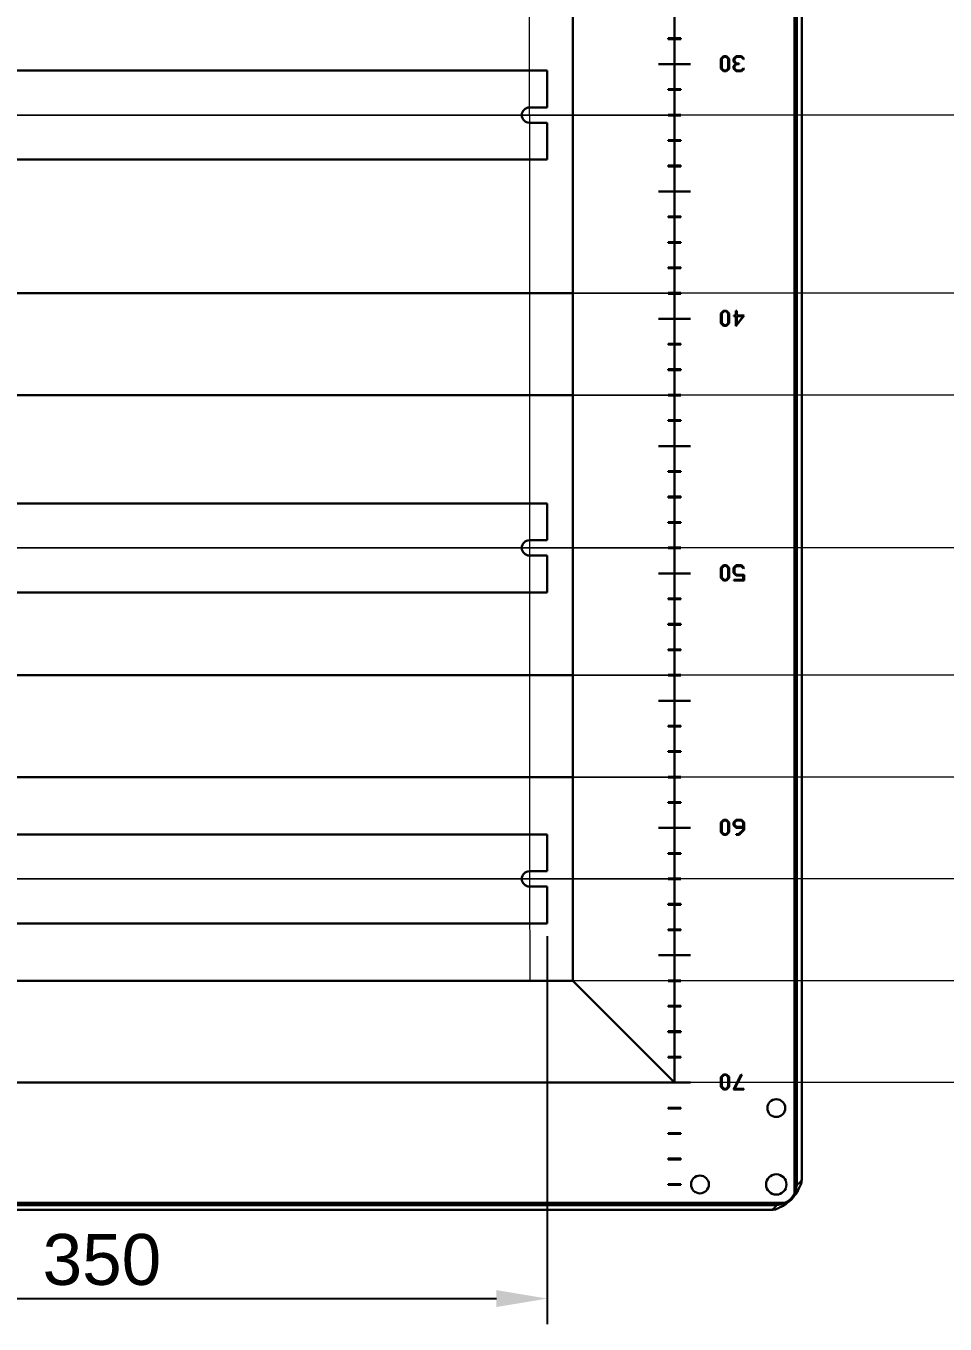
# Model space of a CAD drawing. Header units: millimetres. Extents: x 0 to 53000, y -591 to 24400.
# Drawn here: x 14589 to 14950, y 2377 to 2887 of the extents above; entities that cross this region are included whole.
import ezdxf

# ---------------------------------------------------------------- set-up
doc = ezdxf.new("R2010")
doc.units = ezdxf.units.MM
doc.layers.add('КК перф 40х60', color=6, linetype='Continuous', lineweight=30)
doc.layers.add('Основная', color=7, linetype='Continuous', lineweight=30)
doc.layers.add('Привязки', color=2, linetype='Continuous', lineweight=0, plot=False, transparency=0.8)
doc.layers.add('размеры', color=3, linetype='Continuous')
doc.styles.get("Standard").update_dxf_attribs({"font": 'arial.ttf'})
doc.dimstyles.new('ISO2', dxfattribs={"dimtxt": 20, "dimasz": 20, "dimexe": 10, "dimexo": 5, "dimgap": 5, "dimtad": 1, "dimdec": 4, "dimdsep": 46, "dimlunit": 6, "dimtxsty": 'Standard', "dimcen": 20, "dimadec": 0, "dimazin": 0, "dimtfac": 1, "dimtdec": 4, "dimtmove": 0, "dimatfit": 3, "dimfxl": 1, "dimtolj": 1, "dimtzin": 0, "dimarcsym": 0})

# ---------------------------------------------------------------- blocks, each defined once
blk = doc.blocks.new('*D431')
at = {"layer": 'Defpoints', "color": 0, "transparency": 16777216}
for p in [(14443.55, 2534.35), (14793.55, 2534.35), (14793.55, 2387.03)]:
    blk.add_point(p, dxfattribs=at)
at = {"layer": 'размеры', "color": 0, "lineweight": -2, "transparency": 16777216}
for p, q in [((14443.55, 2529.35), (14443.55, 2377.03)), ((14793.55, 2529.35), (14793.55, 2377.03)), ((14463.55, 2387.03), (14773.55, 2387.03))]:
    blk.add_line(p, q, dxfattribs=at)
at = {"layer": 'размеры', "color": 0, "transparency": 16777216}
for points in [[(14463.55, 2390.36), (14463.55, 2383.69), (14443.55, 2387.03)], [(14773.55, 2390.36), (14773.55, 2383.69), (14793.55, 2387.03)]]:
    blk.add_solid(points, dxfattribs=at)
at = {"layer": 'размеры', "color": 0, "transparency": 16777216, "insert": (14618.55, 2402.25), "char_height": 20, "attachment_point": 5}
blk.add_mtext('\\A1;350', dxfattribs=at)

msp = doc.modelspace()

# ---------------------------------------------------------------- linework, layer by layer
at = {"layer": 'КК перф 40х60'}
for p, q in [((14843.54715, 3121.84891), (14843.54715, 2471.8489)), ((14803.54715, 2511.84891), (14803.54715, 3081.84891)), ((14433.51416, 2781.8489), (14803.51417, 2781.84893)), ((14433.51417, 2741.8489), (14803.51417, 2741.84893)), ((14433.54715, 2631.84891), (14803.54715, 2631.84891)), ((14433.54715, 2591.84891), (14803.54715, 2591.84891)), ((14433.54715, 2511.8489), (14803.54715, 2511.8489)), ((14803.54715, 2511.84891), (14843.54715, 2471.8489)), ((14843.54715, 2471.8489), (14393.54715, 2471.8489))]:
    msp.add_line(p, q, dxfattribs=at)
at = {"layer": 'Основная', "linetype": 'Continuous'}
for p, q in [((14890.74714, 3166.17028), (14890.74714, 2427.52753)), ((14890.74714, 3166.17028), (14890.74714, 2427.52753)), ((14891.64714, 2431.71183), (14891.64714, 3161.98598)), ((14891.64714, 2431.71183), (14891.64714, 3161.98598)), ((14893.54716, 2433.63525), (14893.54716, 3160.06256)), ((14893.54716, 2433.63525), (14893.54716, 3160.06256)), ((14893.54716, 2433.94892), (14893.54716, 3159.74889)), ((14893.54716, 2433.94892), (14893.54716, 3159.74889)), ((14841.04715, 2881.99891), (14841.04715, 2881.6989)), ((14846.04716, 2881.99891), (14841.04715, 2881.99891)), ((14841.04715, 2881.6989), (14846.04716, 2881.6989)), ((14846.04716, 2881.6989), (14846.04716, 2881.99891)), ((14862.84159, 2874.95935), (14861.78167, 2873.91697)), ((14861.78167, 2873.91697), (14861.78167, 2870.09374)), ((14862.13497, 2873.87602), (14863.00186, 2874.74408)), ((14862.13497, 2870.17798), (14862.13497, 2873.87602)), ((14863.95533, 2874.95935), (14862.84159, 2874.95935)), ((14863.00186, 2874.74408), (14863.79389, 2874.74408)), ((14863.79389, 2874.74408), (14864.63855, 2873.89942)), ((14864.99069, 2873.94037), (14863.95533, 2874.95935)), ((14864.63855, 2873.89942), (14864.63855, 2870.15458)), ((14864.99069, 2870.06918), (14864.99069, 2873.94037)), ((14867.8043, 2874.95935), (14866.74436, 2873.91697)), ((14866.74436, 2873.91697), (14866.74436, 2872.9132)), ((14866.74436, 2872.9132), (14867.67443, 2872.00302)), ((14867.67443, 2872.00302), (14866.74436, 2871.09518)), ((14866.74436, 2871.09518), (14866.74436, 2870.09374)), ((14867.09651, 2873.83157), (14867.96691, 2874.68676)), ((14867.09651, 2872.9986), (14867.09651, 2873.83157)), ((14867.96691, 2872.14224), (14867.09651, 2872.9986)), ((14867.09651, 2871.00626), (14867.96691, 2871.86614)), ((14867.09651, 2870.17681), (14867.09651, 2871.00626)), ((14869.87034, 2874.95935), (14867.8043, 2874.95935)), ((14867.96691, 2874.68676), (14869.70888, 2874.68676)), ((14868.93676, 2872.14224), (14867.96691, 2872.14224)), ((14867.96691, 2871.86614), (14868.93676, 2871.86614)), ((14868.93676, 2871.86614), (14868.93676, 2872.14224)), ((14869.70888, 2874.68676), (14870.69509, 2873.76488)), ((14870.89048, 2873.93218), (14869.87034, 2874.95935)), ((14870.69509, 2873.76488), (14870.89048, 2873.93218)), ((14861.78167, 2870.09374), (14862.84276, 2869.04435)), ((14863.00304, 2869.30523), (14862.13497, 2870.17798)), ((14862.84276, 2869.04435), (14863.95299, 2869.04435)), ((14863.79271, 2869.30523), (14863.00304, 2869.30523)), ((14864.63855, 2870.15458), (14863.79271, 2869.30523)), ((14863.95299, 2869.04435), (14864.99069, 2870.06918)), ((14866.74436, 2870.09374), (14867.80546, 2869.04435)), ((14867.96691, 2869.31693), (14867.09651, 2870.17681)), ((14867.80546, 2869.04435), (14869.86915, 2869.04435)), ((14869.70771, 2869.31693), (14867.96691, 2869.31693)), ((14870.69629, 2870.24349), (14869.70771, 2869.31693)), ((14869.86915, 2869.04435), (14870.89048, 2870.0762)), ((14870.89048, 2870.0762), (14870.69629, 2870.24349)), ((14841.04715, 2861.9989), (14841.04715, 2861.69891)), ((14846.04716, 2861.9989), (14841.04715, 2861.9989)), ((14841.04715, 2861.69891), (14846.04716, 2861.69891)), ((14846.04716, 2861.69891), (14846.04716, 2861.9989)), ((14841.04715, 2851.9989), (14841.04715, 2851.69891)), ((14846.04716, 2851.9989), (14841.04715, 2851.9989)), ((14841.04715, 2851.69891), (14846.04716, 2851.69891)), ((14846.04716, 2851.69891), (14846.04716, 2851.9989)), ((14841.04715, 2841.99891), (14841.04715, 2841.6989)), ((14846.04716, 2841.99891), (14841.04715, 2841.99891)), ((14841.04715, 2841.6989), (14846.04716, 2841.6989)), ((14846.04716, 2841.6989), (14846.04716, 2841.99891)), ((14841.04715, 2831.9989), (14841.04715, 2831.69891)), ((14846.04716, 2831.9989), (14841.04715, 2831.9989)), ((14841.04715, 2831.69891), (14846.04716, 2831.69891)), ((14846.04716, 2831.69891), (14846.04716, 2831.9989)), ((14841.04715, 2811.9989), (14841.04715, 2811.6989)), ((14846.04716, 2811.9989), (14841.04715, 2811.9989)), ((14841.04715, 2811.6989), (14846.04716, 2811.6989)), ((14846.04716, 2811.6989), (14846.04716, 2811.9989)), ((14841.04715, 2801.9989), (14841.04715, 2801.6989)), ((14846.04716, 2801.9989), (14841.04715, 2801.9989)), ((14841.04715, 2801.6989), (14846.04716, 2801.6989)), ((14846.04716, 2801.6989), (14846.04716, 2801.9989)), ((14841.04715, 2791.9989), (14841.04715, 2791.6989)), ((14846.04716, 2791.9989), (14841.04715, 2791.9989)), ((14841.04715, 2791.6989), (14846.04716, 2791.6989)), ((14846.04716, 2791.6989), (14846.04716, 2791.9989)), ((14841.04715, 2781.9989), (14841.04715, 2781.6989)), ((14846.04716, 2781.9989), (14841.04715, 2781.9989)), ((14841.04715, 2781.6989), (14846.04716, 2781.6989)), ((14846.04716, 2781.6989), (14846.04716, 2781.9989)), ((14862.84159, 2774.98814), (14861.78167, 2773.94577)), ((14861.78167, 2773.94577), (14861.78167, 2770.12254)), ((14862.13497, 2773.90482), (14863.00186, 2774.77288)), ((14862.13497, 2770.20678), (14862.13497, 2773.90482)), ((14863.95533, 2774.98814), (14862.84159, 2774.98814)), ((14863.00186, 2774.77288), (14863.79389, 2774.77288)), ((14863.79389, 2774.77288), (14864.63855, 2773.92822)), ((14864.99069, 2773.96916), (14863.95533, 2774.98814)), ((14864.63855, 2773.92822), (14864.63855, 2770.18338)), ((14864.99069, 2770.09797), (14864.99069, 2773.96916)), ((14867.69667, 2774.98814), (14867.69667, 2773.14088)), ((14868.04997, 2774.98814), (14867.69667, 2774.98814)), ((14868.04997, 2773.14088), (14868.04997, 2774.98814)), ((14861.78167, 2770.12254), (14862.84276, 2769.07315)), ((14863.00304, 2769.33403), (14862.13497, 2770.20678)), ((14862.84276, 2769.07315), (14863.95299, 2769.07315)), ((14863.79271, 2769.33403), (14863.00304, 2769.33403)), ((14864.63855, 2770.18338), (14863.79271, 2769.33403)), ((14863.95299, 2769.07315), (14864.99069, 2770.09797)), ((14866.80988, 2773.14088), (14866.80988, 2772.86712)), ((14867.69667, 2773.14088), (14866.80988, 2773.14088)), ((14866.80988, 2772.86712), (14867.69667, 2772.86712)), ((14867.69667, 2768.9234), (14870.97121, 2773.14088)), ((14867.69667, 2772.86712), (14867.69667, 2768.9234)), ((14870.97121, 2773.14088), (14868.04997, 2773.14088)), ((14868.04997, 2772.86946), (14870.49154, 2772.86946)), ((14870.49154, 2772.86946), (14868.04997, 2769.46155)), ((14868.04997, 2769.46155), (14868.04997, 2772.86946)), ((14841.04715, 2761.9989), (14841.04715, 2761.69891)), ((14846.04716, 2761.9989), (14841.04715, 2761.9989)), ((14841.04715, 2761.69891), (14846.04716, 2761.69891)), ((14846.04716, 2761.69891), (14846.04716, 2761.9989)), ((14846.04716, 2751.99891), (14841.04715, 2751.99891)), ((14841.04715, 2751.99891), (14841.04715, 2751.6989)), ((14841.04715, 2751.6989), (14846.04716, 2751.6989)), ((14846.04716, 2751.6989), (14846.04716, 2751.99891)), ((14841.04715, 2741.9989), (14841.04715, 2741.69891)), ((14846.04716, 2741.9989), (14841.04715, 2741.9989)), ((14841.04715, 2741.69891), (14846.04716, 2741.69891)), ((14846.04716, 2741.69891), (14846.04716, 2741.9989)), ((14841.04715, 2731.9989), (14841.04715, 2731.6989)), ((14846.04716, 2731.9989), (14841.04715, 2731.9989)), ((14841.04715, 2731.6989), (14846.04716, 2731.6989)), ((14846.04716, 2731.6989), (14846.04716, 2731.9989)), ((14841.04715, 2711.99891), (14841.04715, 2711.6989)), ((14846.04716, 2711.99891), (14841.04715, 2711.99891)), ((14841.04715, 2711.6989), (14846.04716, 2711.6989)), ((14846.04716, 2711.6989), (14846.04716, 2711.99891)), ((14841.04715, 2701.9989), (14841.04715, 2701.6989)), ((14846.04716, 2701.9989), (14841.04715, 2701.9989)), ((14841.04715, 2701.6989), (14846.04716, 2701.6989)), ((14846.04716, 2701.6989), (14846.04716, 2701.9989)), ((14841.04715, 2691.9989), (14841.04715, 2691.69891)), ((14846.04716, 2691.9989), (14841.04715, 2691.9989)), ((14846.04716, 2691.69891), (14846.04716, 2691.9989)), ((14841.04715, 2691.69891), (14846.04716, 2691.69891)), ((14841.04715, 2681.99891), (14841.04715, 2681.69891)), ((14846.04716, 2681.99891), (14841.04715, 2681.99891)), ((14841.04715, 2681.69891), (14846.04716, 2681.69891)), ((14846.04716, 2681.69891), (14846.04716, 2681.99891)), ((14862.84159, 2675.01694), (14861.78167, 2673.97456)), ((14861.78167, 2673.97456), (14861.78167, 2670.15133)), ((14862.13497, 2673.93361), (14863.00186, 2674.80168)), ((14862.13497, 2670.23557), (14862.13497, 2673.93361)), ((14863.95533, 2675.01694), (14862.84159, 2675.01694)), ((14863.00186, 2674.80168), (14863.79389, 2674.80168)), ((14863.79389, 2674.80168), (14864.63855, 2673.95702)), ((14864.99069, 2673.99796), (14863.95533, 2675.01694)), ((14864.63855, 2673.95702), (14864.63855, 2670.21218)), ((14864.99069, 2670.12678), (14864.99069, 2673.99796)), ((14867.8043, 2675.01694), (14866.74436, 2673.97222)), ((14866.74436, 2673.97222), (14866.74436, 2672.022)), ((14866.74436, 2672.022), (14867.80312, 2670.97377)), ((14867.09651, 2673.88916), (14867.96691, 2674.74436)), ((14867.09651, 2672.11443), (14867.09651, 2673.88916)), ((14867.96691, 2671.25806), (14867.09651, 2672.11443)), ((14869.87034, 2675.01694), (14867.8043, 2675.01694)), ((14867.96691, 2674.74436), (14869.70888, 2674.74436)), ((14869.70888, 2674.74436), (14870.69509, 2673.82247)), ((14870.89048, 2673.98977), (14869.87034, 2675.01694)), ((14870.69509, 2673.82247), (14870.89048, 2673.98977)), ((14861.78167, 2670.15133), (14862.84276, 2669.10194)), ((14863.00304, 2669.36282), (14862.13497, 2670.23557)), ((14862.84276, 2669.10194), (14863.95299, 2669.10194)), ((14863.79271, 2669.36282), (14863.00304, 2669.36282)), ((14864.63855, 2670.21218), (14863.79271, 2669.36282)), ((14863.95299, 2669.10194), (14864.99069, 2670.12678)), ((14866.80988, 2669.37336), (14866.80988, 2669.10194)), ((14870.55356, 2669.37336), (14866.80988, 2669.37336)), ((14866.80988, 2669.10194), (14870.90568, 2669.10194)), ((14867.80312, 2670.97377), (14870.55356, 2670.97377)), ((14870.90568, 2671.25806), (14867.96691, 2671.25806)), ((14870.55356, 2670.97377), (14870.55356, 2669.37336)), ((14870.90568, 2669.10194), (14870.90568, 2671.25806)), ((14841.04715, 2661.99891), (14841.04715, 2661.6989)), ((14846.04716, 2661.99891), (14841.04715, 2661.99891)), ((14841.04715, 2661.6989), (14846.04716, 2661.6989)), ((14846.04716, 2661.6989), (14846.04716, 2661.99891)), ((14846.04716, 2651.9989), (14841.04715, 2651.9989)), ((14841.04715, 2651.9989), (14841.04715, 2651.6989)), ((14841.04715, 2651.6989), (14846.04716, 2651.6989)), ((14846.04716, 2651.6989), (14846.04716, 2651.9989)), ((14841.04715, 2641.9989), (14841.04715, 2641.69891)), ((14846.04716, 2641.9989), (14841.04715, 2641.9989)), ((14841.04715, 2641.69891), (14846.04716, 2641.69891)), ((14846.04716, 2641.69891), (14846.04716, 2641.9989)), ((14841.04715, 2631.99891), (14841.04715, 2631.6989)), ((14846.04716, 2631.99891), (14841.04715, 2631.99891)), ((14841.04715, 2631.6989), (14846.04716, 2631.6989)), ((14846.04716, 2631.6989), (14846.04716, 2631.99891)), ((14841.04715, 2611.9989), (14841.04715, 2611.69891)), ((14846.04716, 2611.9989), (14841.04715, 2611.9989)), ((14841.04715, 2611.69891), (14846.04716, 2611.69891)), ((14846.04716, 2611.69891), (14846.04716, 2611.9989)), ((14841.04715, 2601.99891), (14841.04715, 2601.6989)), ((14846.04716, 2601.99891), (14841.04715, 2601.99891)), ((14841.04715, 2601.6989), (14846.04716, 2601.6989)), ((14846.04716, 2601.6989), (14846.04716, 2601.99891)), ((14841.04715, 2591.9989), (14841.04715, 2591.69891)), ((14846.04716, 2591.9989), (14841.04715, 2591.9989)), ((14841.04715, 2591.69891), (14846.04716, 2591.69891)), ((14846.04716, 2591.69891), (14846.04716, 2591.9989)), ((14841.04715, 2581.99891), (14841.04715, 2581.69891)), ((14846.04716, 2581.99891), (14841.04715, 2581.99891)), ((14841.04715, 2581.69891), (14846.04716, 2581.69891)), ((14846.04716, 2581.69891), (14846.04716, 2581.99891)), ((14862.84159, 2575.04575), (14861.78167, 2574.00337)), ((14862.13497, 2573.96242), (14863.00186, 2574.83048)), ((14863.95533, 2575.04575), (14862.84159, 2575.04575)), ((14863.00186, 2574.83048), (14863.79389, 2574.83048)), ((14863.79389, 2574.83048), (14864.63855, 2573.98581)), ((14864.99069, 2574.02676), (14863.95533, 2575.04575)), ((14867.8043, 2575.04575), (14866.74436, 2574.00337)), ((14867.09651, 2573.96242), (14867.96808, 2574.83048)), ((14869.87034, 2575.04575), (14867.8043, 2575.04575)), ((14867.96808, 2574.83048), (14869.70888, 2574.83048)), ((14869.70888, 2574.83048), (14870.55356, 2573.98581)), ((14870.90568, 2574.02676), (14869.87034, 2575.04575)), ((14861.78167, 2574.00337), (14861.78167, 2570.18014)), ((14861.78167, 2570.18014), (14862.84276, 2569.13075)), ((14862.13497, 2570.26437), (14862.13497, 2573.96242)), ((14863.00304, 2569.39162), (14862.13497, 2570.26437)), ((14864.63855, 2570.24097), (14863.79271, 2569.39162)), ((14863.95299, 2569.13075), (14864.99069, 2570.15557)), ((14864.63855, 2573.98581), (14864.63855, 2570.24097)), ((14864.99069, 2570.15557), (14864.99069, 2574.02676)), ((14866.74436, 2574.00337), (14866.74436, 2572.99959)), ((14866.74436, 2572.99959), (14867.80546, 2571.95253)), ((14867.09651, 2573.12008), (14867.09651, 2573.96242)), ((14867.96925, 2572.25203), (14867.09651, 2573.12008)), ((14867.80546, 2571.95253), (14870.55356, 2571.95253)), ((14870.55356, 2572.25203), (14867.96925, 2572.25203)), ((14870.55356, 2571.18274), (14868.75425, 2569.40333)), ((14868.91452, 2569.13075), (14870.90568, 2571.09266)), ((14870.55356, 2573.98581), (14870.55356, 2572.25203)), ((14870.55356, 2571.95253), (14870.55356, 2571.18274)), ((14870.90568, 2571.09266), (14870.90568, 2574.02676)), ((14862.84276, 2569.13075), (14863.95299, 2569.13075)), ((14863.79271, 2569.39162), (14863.00304, 2569.39162)), ((14867.76335, 2569.40333), (14867.76335, 2569.13075)), ((14868.75425, 2569.40333), (14867.76335, 2569.40333)), ((14867.76335, 2569.13075), (14868.91452, 2569.13075)), ((14846.04716, 2561.9989), (14841.04715, 2561.9989)), ((14841.04715, 2561.9989), (14841.04715, 2561.69891)), ((14841.04715, 2561.69891), (14846.04716, 2561.69891)), ((14846.04716, 2561.69891), (14846.04716, 2561.9989)), ((14841.04715, 2551.99891), (14841.04715, 2551.6989)), ((14846.04716, 2551.99891), (14841.04715, 2551.99891)), ((14841.04715, 2551.6989), (14846.04716, 2551.6989)), ((14846.04716, 2551.6989), (14846.04716, 2551.99891)), ((14841.04715, 2541.9989), (14841.04715, 2541.69891)), ((14846.04716, 2541.9989), (14841.04715, 2541.9989)), ((14841.04715, 2541.69891), (14846.04716, 2541.69891)), ((14846.04716, 2541.69891), (14846.04716, 2541.9989)), ((14841.04715, 2531.99891), (14841.04715, 2531.69889)), ((14846.04716, 2531.99891), (14841.04715, 2531.99891)), ((14841.04715, 2531.69889), (14846.04716, 2531.69889)), ((14846.04716, 2531.69889), (14846.04716, 2531.99891)), ((14841.04715, 2511.9989), (14841.04715, 2511.69891)), ((14846.04716, 2511.9989), (14841.04715, 2511.9989)), ((14841.04715, 2511.69891), (14846.04716, 2511.69891)), ((14846.04716, 2511.69891), (14846.04716, 2511.9989)), ((14846.04716, 2501.99891), (14841.04715, 2501.99891)), ((14841.04715, 2501.99891), (14841.04715, 2501.69889)), ((14841.04715, 2501.69889), (14846.04716, 2501.69889)), ((14846.04716, 2501.69889), (14846.04716, 2501.99891)), ((14841.04715, 2491.99889), (14841.04715, 2491.6989)), ((14846.04716, 2491.99889), (14841.04715, 2491.99889)), ((14841.04715, 2491.6989), (14846.04716, 2491.6989)), ((14846.04716, 2491.6989), (14846.04716, 2491.99889)), ((14841.04715, 2481.9989), (14841.04715, 2481.69891)), ((14846.04716, 2481.9989), (14841.04715, 2481.9989)), ((14841.04715, 2481.69891), (14846.04716, 2481.69891)), ((14846.04716, 2481.69891), (14846.04716, 2481.9989)), ((14862.84159, 2475.07454), (14861.78167, 2474.03215)), ((14861.78167, 2474.03215), (14861.78167, 2470.20892)), ((14862.13497, 2473.99123), (14863.00186, 2474.85928)), ((14862.13497, 2470.29318), (14862.13497, 2473.99123)), ((14863.95533, 2475.07454), (14862.84159, 2475.07454)), ((14863.00186, 2474.85928), (14863.79389, 2474.85928)), ((14863.79389, 2474.85928), (14864.63855, 2474.01462)), ((14864.99069, 2474.05557), (14863.95533, 2475.07454)), ((14864.63855, 2474.01462), (14864.63855, 2470.26978)), ((14864.99069, 2470.18437), (14864.99069, 2474.05557)), ((14869.67964, 2475.07454), (14866.70459, 2469.15953)), ((14867.13512, 2469.43213), (14869.94521, 2474.96809)), ((14869.94521, 2474.96809), (14869.67964, 2475.07454)), ((14861.78167, 2470.20892), (14862.84276, 2469.15953)), ((14863.00304, 2469.42041), (14862.13497, 2470.29318)), ((14862.84276, 2469.15953), (14863.95299, 2469.15953)), ((14863.79271, 2469.42041), (14863.00304, 2469.42041)), ((14864.63855, 2470.26978), (14863.79271, 2469.42041)), ((14863.95299, 2469.15953), (14864.99069, 2470.18437)), ((14866.70459, 2469.15953), (14870.84369, 2469.15953)), ((14870.84369, 2469.43213), (14867.13512, 2469.43213)), ((14870.84369, 2469.15953), (14870.84369, 2469.43213)), ((14841.04715, 2461.99889), (14841.04715, 2461.6989)), ((14846.04716, 2461.99889), (14841.04715, 2461.99889)), ((14841.04715, 2461.6989), (14846.04716, 2461.6989)), ((14846.04716, 2461.6989), (14846.04716, 2461.99889)), ((14841.04715, 2451.9989), (14841.04715, 2451.69891)), ((14846.04716, 2451.9989), (14841.04715, 2451.9989)), ((14841.04715, 2451.69891), (14846.04716, 2451.69891)), ((14846.04716, 2451.69891), (14846.04716, 2451.9989)), ((14841.04715, 2441.99891), (14841.04715, 2441.69889)), ((14846.04716, 2441.99891), (14841.04715, 2441.99891)), ((14841.04715, 2441.69889), (14846.04716, 2441.69889)), ((14846.04716, 2441.69889), (14846.04716, 2441.99891)), ((14841.04715, 2431.99889), (14841.04715, 2431.6989)), ((14846.04716, 2431.99889), (14841.04715, 2431.99889)), ((14846.04716, 2431.6989), (14846.04716, 2431.99889)), ((14841.04715, 2431.6989), (14846.04716, 2431.6989)), ((14887.8685, 2424.64889), (14349.2258, 2424.64889)), ((14887.8685, 2424.64889), (14349.2258, 2424.64889)), ((14353.4101, 2423.74889), (14883.6842, 2423.74889)), ((14353.4101, 2423.74889), (14883.6842, 2423.74889)), ((14355.33349, 2421.8489), (14881.76082, 2421.8489)), ((14355.33349, 2421.8489), (14881.76082, 2421.8489)), ((14355.64716, 2421.8489), (14881.45686, 2421.8489)), ((14355.64716, 2421.8489), (14881.45686, 2421.8489))]:
    msp.add_line(p, q, dxfattribs=at)
at = {"layer": 'Основная'}
for p, q in [((14837.29715, 2871.8489), (14849.79715, 2871.8489)), ((14793.54715, 2869.3489), (14443.54715, 2869.34889)), ((14793.54715, 2869.3489), (14793.54715, 2854.8489)), ((14793.54715, 2854.8489), (14786.54714, 2854.8489)), ((14786.54714, 2848.8489), (14793.54715, 2848.8489)), ((14793.54715, 2848.8489), (14793.54715, 2834.3489)), ((14443.54715, 2834.34889), (14793.54715, 2834.34889)), ((14837.29715, 2821.8489), (14849.79715, 2821.8489)), ((14837.29716, 2771.8489), (14849.79716, 2771.8489)), ((14837.29716, 2721.8489), (14849.79716, 2721.8489)), ((14793.54715, 2699.3489), (14443.54715, 2699.34889)), ((14793.54715, 2699.3489), (14793.54715, 2684.8489)), ((14793.54715, 2684.8489), (14786.54714, 2684.8489)), ((14786.54714, 2678.8489), (14793.54715, 2678.8489)), ((14793.54715, 2678.8489), (14793.54715, 2664.3489)), ((14837.29715, 2671.84891), (14849.79715, 2671.84891)), ((14443.54715, 2664.34889), (14793.54715, 2664.34889)), ((14837.29715, 2621.84891), (14849.79715, 2621.84891)), ((14837.29715, 2571.84891), (14849.79715, 2571.84891)), ((14443.54715, 2569.34891), (14793.54715, 2569.34891)), ((14793.54715, 2569.34891), (14793.54715, 2554.84891)), ((14793.54715, 2554.84891), (14786.54714, 2554.84891)), ((14786.54714, 2548.84891), (14793.54715, 2548.84891)), ((14793.54715, 2548.84891), (14793.54715, 2534.34891)), ((14443.54715, 2534.34891), (14793.54715, 2534.34891)), ((14837.29715, 2521.84891), (14849.79715, 2521.84891)), ((14837.29715, 2471.84891), (14849.79715, 2471.84891))]:
    msp.add_line(p, q, dxfattribs=at)
at = {"layer": 'Основная', "linetype": 'Continuous'}
for centre, radius in [((14883.54715, 2461.8489), 3.5), ((14883.54715, 2461.8489), 3.5), ((14853.54715, 2431.8489), 3.5), ((14853.54715, 2431.8489), 3.5), ((14883.54715, 2431.8489), 4), ((14883.54715, 2431.8489), 4), ((14883.54715, 2431.8489), 4), ((14883.54715, 2431.8489), 4)]:
    msp.add_circle(centre, radius, dxfattribs=at)
at = {"layer": 'Основная'}
for centre, start, end in [((14786.54714, 2851.8489), 90, 180), ((14786.54714, 2851.8489), 180, 270), ((14786.54714, 2681.8489), 90, 180), ((14786.54714, 2681.8489), 180, 270), ((14786.54714, 2551.84891), 90, 180), ((14786.54714, 2551.84891), 180, 270)]:
    msp.add_arc(centre, 3, start, end, dxfattribs=at)
at = {"layer": 'Основная', "linetype": 'Continuous'}
for centre, radius, start, end in [((14883.54715, 2431.8489), 8, 274.9680091, 355.0319909), ((14883.54715, 2431.8489), 8, 274.9680091, 355.0319909), ((14883.83715, 2431.5589), 8, 300.2597234, 329.7402766), ((14883.83715, 2431.5589), 8, 300.2597234, 329.7402766), ((14893.50958, 2430.98291), 2, 158.6251722, 175.0319909), ((14893.50958, 2430.98291), 2, 158.6251722, 175.0319909), ((14884.41315, 2421.88647), 2, 94.9680091, 111.3748278), ((14884.41315, 2421.88647), 2, 94.9680091, 111.3748278)]:
    msp.add_arc(centre, radius, start, end, dxfattribs=at)
for points, knots in [([(14891.64714, 2431.71183), (14891.70833, 2431.7577), (14891.80011, 2431.82649), (14891.92158, 2431.91819), (14892.01203, 2431.98693), (14892.10161, 2432.05569), (14892.19015, 2432.12442), (14892.2774, 2432.19318), (14892.36321, 2432.26191), (14892.44732, 2432.33069), (14892.52957, 2432.39944), (14892.60979, 2432.46818), (14892.68777, 2432.53691), (14892.76332, 2432.60566), (14892.83623, 2432.67442), (14892.90641, 2432.74317), (14892.97366, 2432.81189), (14893.03777, 2432.88066), (14893.09869, 2432.9494), (14893.1562, 2433.01817), (14893.21022, 2433.08691), (14893.26059, 2433.15564), (14893.30717, 2433.22439), (14893.34994, 2433.29314), (14893.38868, 2433.3619), (14893.42343, 2433.43065), (14893.45397, 2433.49938), (14893.48038, 2433.56813), (14893.50245, 2433.63689), (14893.52024, 2433.70564), (14893.53359, 2433.7744), (14893.54455, 2433.85545), (14893.54617, 2433.91364), (14893.54716, 2433.94892)], [0, 0, 0, 0, 0.061496703, 0.092230351, 0.122966846, 0.153699918, 0.184425596, 0.215158567, 0.245893305, 0.276621049, 0.307352626, 0.338089429, 0.368817703, 0.399551418, 0.430282148, 0.461015953, 0.491743078, 0.522474047, 0.553206781, 0.583937695, 0.614673175, 0.645399355, 0.676131928, 0.70686479, 0.737596402, 0.768330775, 0.799056925, 0.829791094, 0.860522439, 0.891255148, 0.921988254, 0.952716725, 1, 1, 1, 1]), ([(14891.64714, 2431.71183), (14891.70833, 2431.7577), (14891.80011, 2431.82649), (14891.92158, 2431.91819), (14892.01203, 2431.98693), (14892.10161, 2432.05569), (14892.19015, 2432.12442), (14892.2774, 2432.19318), (14892.36321, 2432.26191), (14892.44732, 2432.33069), (14892.52957, 2432.39944), (14892.60979, 2432.46818), (14892.68777, 2432.53691), (14892.76332, 2432.60566), (14892.83623, 2432.67442), (14892.90641, 2432.74317), (14892.97366, 2432.81189), (14893.03777, 2432.88066), (14893.09869, 2432.9494), (14893.1562, 2433.01817), (14893.21022, 2433.08691), (14893.26059, 2433.15564), (14893.30717, 2433.22439), (14893.34994, 2433.29314), (14893.38868, 2433.3619), (14893.42343, 2433.43065), (14893.45397, 2433.49938), (14893.48038, 2433.56813), (14893.50245, 2433.63689), (14893.52024, 2433.70564), (14893.53359, 2433.7744), (14893.54455, 2433.85545), (14893.54617, 2433.91364), (14893.54716, 2433.94892)], [0, 0, 0, 0, 0.061496703, 0.092230351, 0.122966846, 0.153699918, 0.184425596, 0.215158567, 0.245893305, 0.276621049, 0.307352626, 0.338089429, 0.368817703, 0.399551418, 0.430282148, 0.461015953, 0.491743078, 0.522474047, 0.553206781, 0.583937695, 0.614673175, 0.645399355, 0.676131928, 0.70686479, 0.737596402, 0.768330775, 0.799056925, 0.829791094, 0.860522439, 0.891255148, 0.921988254, 0.952716725, 1, 1, 1, 1]), ([(14892.43732, 2430.29891), (14892.62691, 2430.62716), (14893.00578, 2431.28314), (14893.441, 2432.39445), (14893.50812, 2433.17893), (14893.54716, 2433.63525)], [0, 0, 0, 0, 0.295276058, 0.590082674, 1, 1, 1, 1]), ([(14892.43732, 2430.29891), (14892.62691, 2430.62716), (14893.00578, 2431.28314), (14893.441, 2432.39445), (14893.50812, 2433.17893), (14893.54716, 2433.63525)], [0, 0, 0, 0, 0.295276058, 0.590082674, 1, 1, 1, 1]), ([(14890.74714, 2427.52753), (14890.94824, 2427.75792), (14891.35035, 2428.2186), (14891.98295, 2429.11364), (14892.2635, 2429.84548), (14892.43732, 2430.29891)], [0, 0, 0, 0, 0.275666918, 0.551216233, 1, 1, 1, 1]), ([(14890.74714, 2427.52753), (14890.94824, 2427.75792), (14891.35035, 2428.2186), (14891.98295, 2429.11364), (14892.2635, 2429.84548), (14892.43732, 2430.29891)], [0, 0, 0, 0, 0.275666918, 0.551216233, 1, 1, 1, 1]), ([(14881.45686, 2421.8489), (14881.50261, 2421.85053), (14881.57123, 2421.85297), (14881.66265, 2421.86822), (14881.73119, 2421.88359), (14881.79977, 2421.90348), (14881.86831, 2421.92761), (14881.93685, 2421.95604), (14882.00544, 2421.9886), (14882.07397, 2422.02537), (14882.14256, 2422.06606), (14882.21109, 2422.11077), (14882.27964, 2422.15928), (14882.34822, 2422.21147), (14882.41677, 2422.26729), (14882.48529, 2422.3266), (14882.5539, 2422.38916), (14882.62243, 2422.45495), (14882.69101, 2422.52374), (14882.75954, 2422.59542), (14882.8281, 2422.66977), (14882.89663, 2422.74668), (14882.96523, 2422.82587), (14883.03375, 2422.90729), (14883.10235, 2422.9906), (14883.17088, 2423.07572), (14883.23943, 2423.16243), (14883.308, 2423.25048), (14883.37655, 2423.33973), (14883.44509, 2423.42992), (14883.51367, 2423.52084), (14883.59334, 2423.62718), (14883.6502, 2423.70335), (14883.6842, 2423.74889)], [0, 0, 0, 0, 0.061598475, 0.092376479, 0.12315594, 0.153938957, 0.18471734, 0.215495391, 0.2462769, 0.277055879, 0.307837045, 0.33861819, 0.369397047, 0.400178145, 0.430955511, 0.461738092, 0.492517151, 0.523294834, 0.554079486, 0.584858877, 0.615635863, 0.646415595, 0.677197353, 0.707977163, 0.738756424, 0.769534451, 0.800313497, 0.831097944, 0.861876802, 0.892655212, 0.923438513, 0.954217732, 1, 1, 1, 1]), ([(14881.45686, 2421.8489), (14881.50261, 2421.85053), (14881.57123, 2421.85297), (14881.66265, 2421.86822), (14881.73119, 2421.88359), (14881.79977, 2421.90348), (14881.86831, 2421.92761), (14881.93685, 2421.95604), (14882.00544, 2421.9886), (14882.07397, 2422.02537), (14882.14256, 2422.06606), (14882.21109, 2422.11077), (14882.27964, 2422.15928), (14882.34822, 2422.21147), (14882.41677, 2422.26729), (14882.48529, 2422.3266), (14882.5539, 2422.38916), (14882.62243, 2422.45495), (14882.69101, 2422.52374), (14882.75954, 2422.59542), (14882.8281, 2422.66977), (14882.89663, 2422.74668), (14882.96523, 2422.82587), (14883.03375, 2422.90729), (14883.10235, 2422.9906), (14883.17088, 2423.07572), (14883.23943, 2423.16243), (14883.308, 2423.25048), (14883.37655, 2423.33973), (14883.44509, 2423.42992), (14883.51367, 2423.52084), (14883.59334, 2423.62718), (14883.6502, 2423.70335), (14883.6842, 2423.74889)], [0, 0, 0, 0, 0.061598475, 0.092376479, 0.12315594, 0.153938957, 0.18471734, 0.215495391, 0.2462769, 0.277055879, 0.307837045, 0.33861819, 0.369397047, 0.400178145, 0.430955511, 0.461738092, 0.492517151, 0.523294834, 0.554079486, 0.584858877, 0.615635863, 0.646415595, 0.677197353, 0.707977163, 0.738756424, 0.769534451, 0.800313497, 0.831097944, 0.861876802, 0.892655212, 0.923438513, 0.954217732, 1, 1, 1, 1]), ([(14881.76082, 2421.8489), (14882.08907, 2421.86962), (14882.74505, 2421.91102), (14883.85635, 2422.25904), (14884.64084, 2422.7014), (14885.09716, 2422.95871)], [0, 0, 0, 0, 0.295274865, 0.590082953, 1, 1, 1, 1]), ([(14881.76082, 2421.8489), (14882.08907, 2421.86962), (14882.74505, 2421.91102), (14883.85635, 2422.25904), (14884.64084, 2422.7014), (14885.09716, 2422.95871)], [0, 0, 0, 0, 0.295274865, 0.590082953, 1, 1, 1, 1]), ([(14885.09716, 2422.95871), (14885.37683, 2423.06166), (14885.93635, 2423.2676), (14886.88897, 2423.79142), (14887.49441, 2424.32142), (14887.8685, 2424.64889)], [0, 0, 0, 0, 0.2763603285, 0.5528809945, 1, 1, 1, 1]), ([(14885.09716, 2422.95871), (14885.37683, 2423.06166), (14885.93635, 2423.2676), (14886.88897, 2423.79142), (14887.49441, 2424.32142), (14887.8685, 2424.64889)], [0, 0, 0, 0, 0.2763603285, 0.5528809945, 1, 1, 1, 1])]:
    msp.add_open_spline(points, degree=3, knots=knots, dxfattribs=at)
at = {"layer": 'Привязки'}
for p, q in [((14786.54714, 2851.8489), (14786.54716, 3021.84891)), ((16279.31202, 2851.8489), (13378.18473, 2851.8489)), ((14396.04715, 2851.8489), (14841.04715, 2851.8489)), ((14786.54714, 2851.8489), (14786.54714, 2681.84891)), ((16279.31202, 2781.8489), (13378.18473, 2781.8489)), ((14396.04715, 2781.8489), (14841.04715, 2781.8489)), ((16279.31202, 2741.8489), (13378.18473, 2741.8489)), ((14396.04715, 2741.8489), (14841.04715, 2741.8489)), ((16279.31202, 2681.84891), (13378.18473, 2681.84891)), ((14396.04715, 2681.84891), (14841.04715, 2681.84891)), ((14786.54714, 2681.84891), (14786.54714, 2551.84891)), ((16279.31202, 2631.84891), (13378.18473, 2631.84891)), ((14396.04715, 2631.84891), (14841.04715, 2631.84891)), ((16279.31202, 2591.84891), (13378.18473, 2591.84891)), ((14396.04715, 2591.84891), (14841.04715, 2591.84891)), ((16279.31202, 2551.84891), (13378.18473, 2551.84891)), ((14396.04715, 2551.84891), (14841.04715, 2551.84891)), ((14450.54714, 2551.84891), (14786.54714, 2551.84891)), ((14786.54714, 2551.84891), (14786.75209, 2511.8489)), ((16279.31202, 2511.84891), (13378.18473, 2511.84891)), ((16279.31202, 2471.84891), (13378.18473, 2471.84891))]:
    msp.add_line(p, q, dxfattribs=at)

# ---------------------------------------------------------------- dimensions: what is measured, and where the dimension line sits
at = {"layer": 'размеры'}
dim = msp.add_linear_dim(base=(14793.54715, 2387.02745), p1=(14443.54715, 2534.34891), p2=(14793.54715, 2534.34891), dimstyle='ISO2', dxfattribs=at)
dim.commit()
dim.dimension.update_dxf_attribs({"geometry": '*D431', "text_midpoint": (14618.54715, 2402.24573)})

doc.saveas('drawing.dxf')
